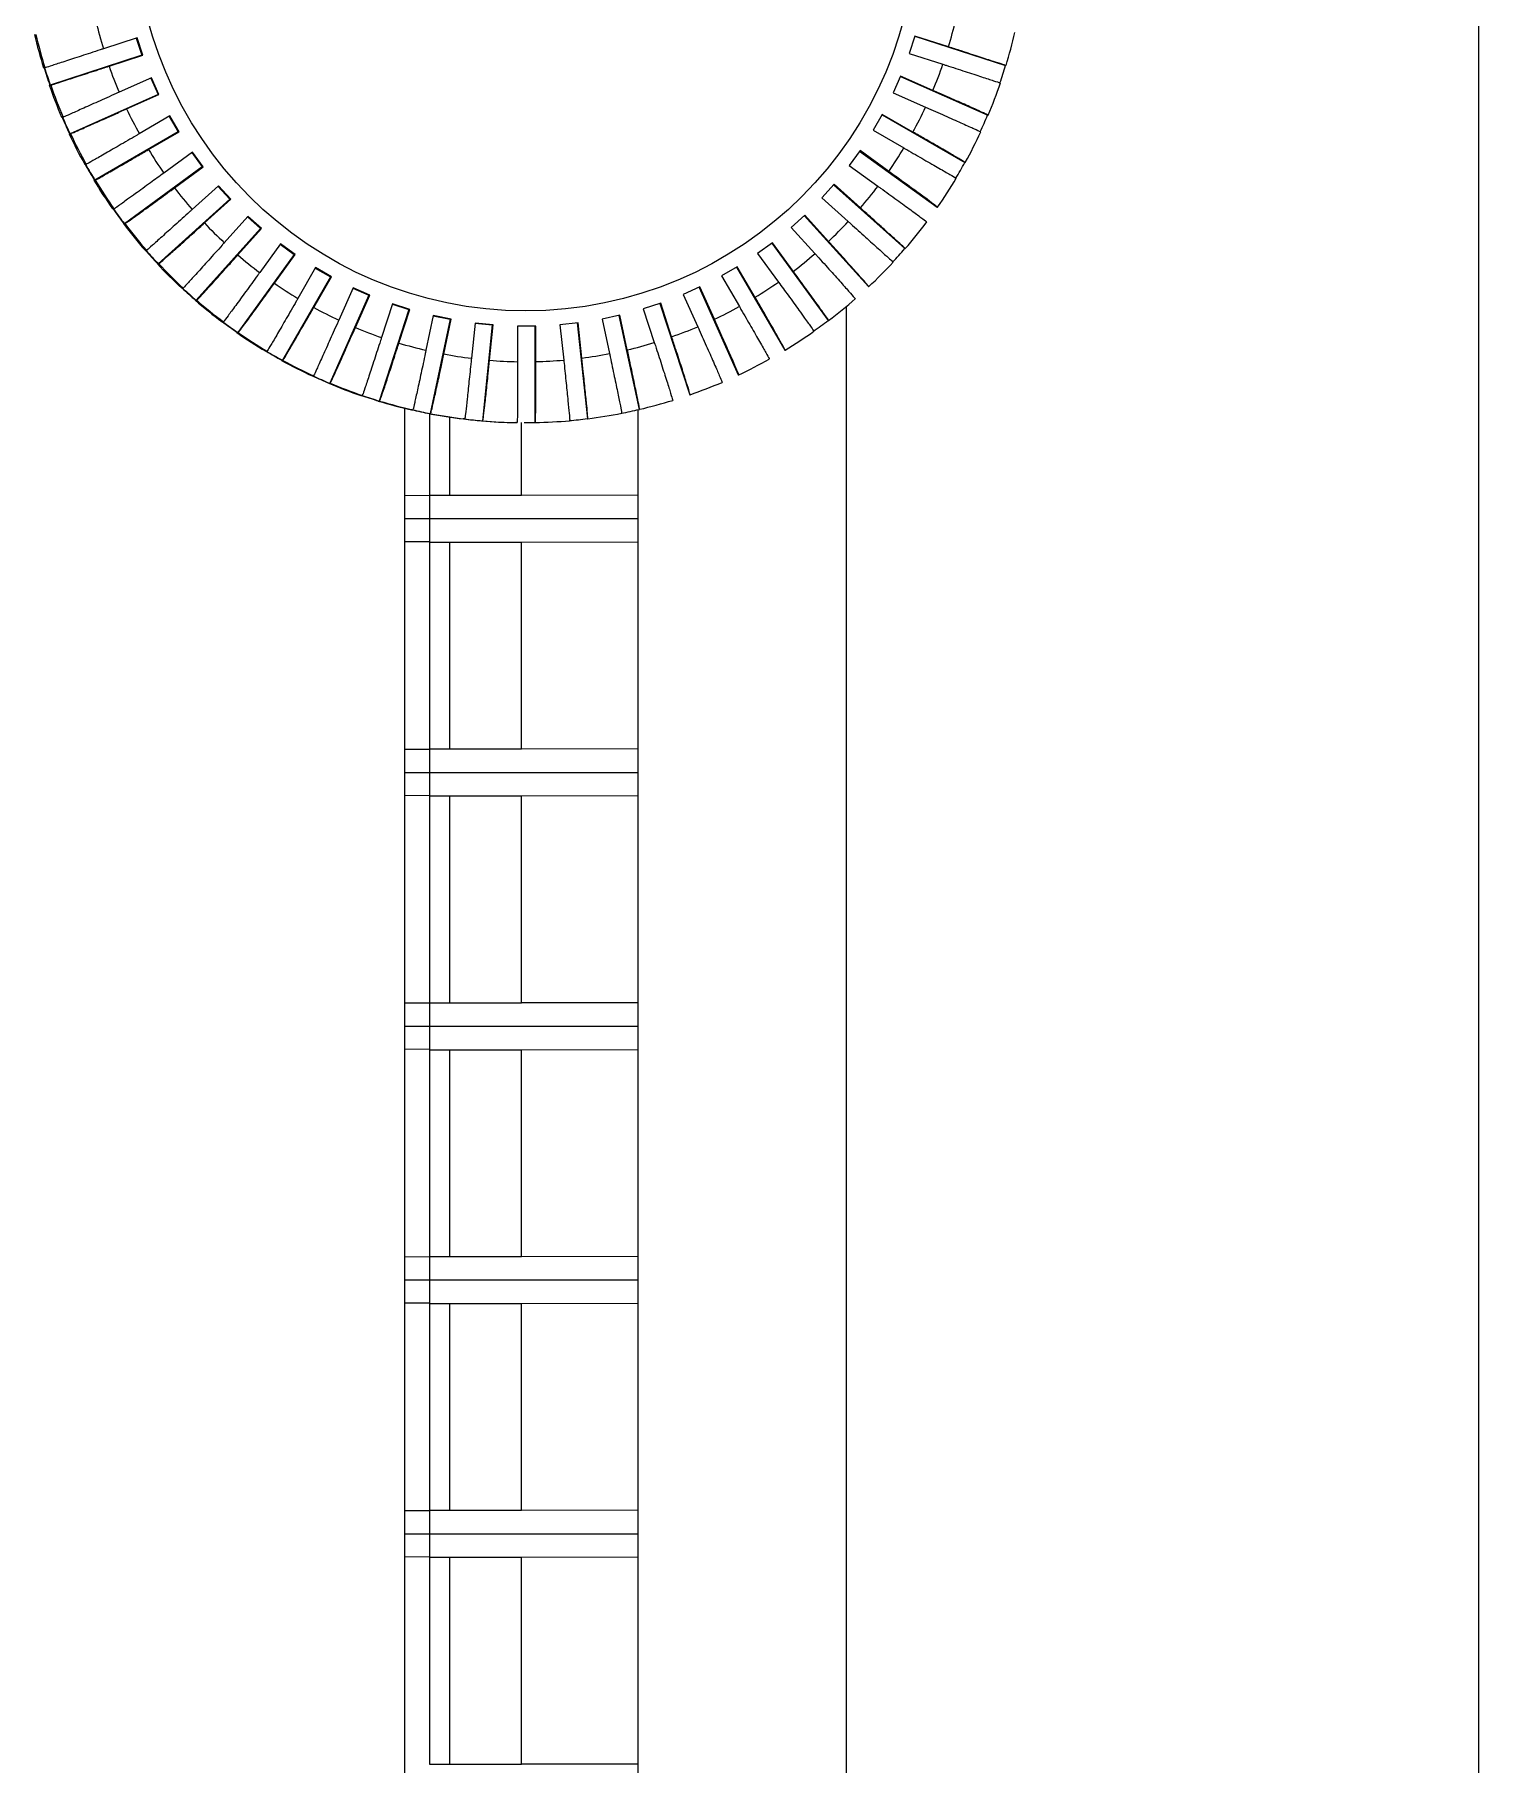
# Model space of a CAD drawing. Extents: x 12.3 to 108.7, y 1.1 to 80.4.
# Drawn here: x 47.227 to 48.65, y 13.071 to 14.775 of the extents above; entities that cross this region are included whole.
import ezdxf

# ---------------------------------------------------------------- set-up
doc = ezdxf.new("R2010")
doc.units = 0
doc.header["$MEASUREMENT"] = 0
doc.layers.add('OBJECT', color=7, linetype='CONTINUOUS')

msp = doc.modelspace()

# ---------------------------------------------------------------- linework, layer by layer
at = {"layer": 'OBJECT'}
for p, q in [((48.6498, 16.4361), (48.6498, 10.7019)), ((47.3282, 14.7722), (47.295, 14.7613)), ((47.3273, 14.7719), (47.3328, 14.7551)), ((47.3338, 14.7551), (47.3282, 14.7722)), ((48.0945, 14.7739), (48.089, 14.7567)), ((48.0944, 14.7736), (48.1839, 14.7447)), ((48.1277, 14.7632), (48.0945, 14.7739)), ((47.2365, 14.7426), (47.236, 14.7426)), ((47.2374, 14.7426), (47.237, 14.7426)), ((47.3328, 14.7551), (47.2426, 14.7255)), ((47.3006, 14.7442), (47.3338, 14.7551)), ((47.3338, 14.7551), (47.3328, 14.7551)), ((48.089, 14.7567), (48.1222, 14.746)), ((48.1839, 14.7447), (48.1843, 14.7447)), ((47.2416, 14.7255), (47.2421, 14.7255)), ((47.2426, 14.7255), (47.243, 14.7255)), ((47.3424, 14.7328), (47.3105, 14.7185)), ((47.3416, 14.7324), (47.3488, 14.7163)), ((47.3497, 14.7163), (47.3424, 14.7328)), ((48.0805, 14.7344), (48.0732, 14.718)), ((48.0803, 14.7341), (48.1663, 14.696)), ((48.1124, 14.7203), (48.0805, 14.7344)), ((47.3488, 14.7163), (47.2621, 14.6775)), ((47.3179, 14.7021), (47.3497, 14.7163)), ((47.3497, 14.7163), (47.3488, 14.7163)), ((48.0732, 14.718), (48.1051, 14.7038)), ((47.2543, 14.694), (47.2538, 14.694)), ((47.2552, 14.694), (47.2548, 14.694)), ((47.3606, 14.6951), (47.3304, 14.6776)), ((47.3599, 14.6947), (47.3687, 14.6795)), ((47.3696, 14.6795), (47.3606, 14.6951)), ((48.0624, 14.6966), (48.0534, 14.681)), ((48.0622, 14.6962), (48.1438, 14.6494)), ((48.0927, 14.6793), (48.0624, 14.6966)), ((48.1663, 14.696), (48.1668, 14.696)), ((47.2612, 14.6775), (47.2616, 14.6775)), ((47.2621, 14.6775), (47.2626, 14.6775)), ((47.3687, 14.6795), (47.2866, 14.6319)), ((47.3395, 14.662), (47.3696, 14.6795)), ((47.3696, 14.6795), (47.3687, 14.6795)), ((48.0534, 14.681), (48.0837, 14.6636)), ((47.3827, 14.6595), (47.3545, 14.6389)), ((47.3821, 14.659), (47.3924, 14.645)), ((47.3933, 14.645), (47.3827, 14.6595)), ((48.0405, 14.661), (48.0299, 14.6464)), ((48.0401, 14.6605), (48.1164, 14.6053)), ((48.0688, 14.6405), (48.0405, 14.661)), ((47.277, 14.6474), (47.2766, 14.6474)), ((47.278, 14.6474), (47.2776, 14.6474)), ((47.3924, 14.645), (47.3157, 14.589)), ((47.3651, 14.6244), (47.3933, 14.645)), ((47.3933, 14.645), (47.3924, 14.645)), ((48.0299, 14.6464), (48.0582, 14.6259)), ((48.1438, 14.6494), (48.1442, 14.6494)), ((47.2856, 14.6319), (47.2861, 14.6319)), ((47.2866, 14.6319), (47.287, 14.6319)), ((47.4084, 14.6264), (47.3825, 14.603)), ((47.4079, 14.6259), (47.4195, 14.6131)), ((47.4205, 14.6131), (47.4084, 14.6264)), ((48.0149, 14.6278), (48.0029, 14.6144)), ((48.0145, 14.6273), (48.0846, 14.5644)), ((48.0409, 14.6045), (48.0149, 14.6278)), ((47.4195, 14.6131), (47.3491, 14.5494)), ((47.3946, 14.5897), (47.4205, 14.6131)), ((47.4205, 14.6131), (47.4195, 14.6131)), ((48.0029, 14.6144), (48.0289, 14.5911)), ((48.1164, 14.6053), (48.1169, 14.6053)), ((47.3046, 14.6035), (47.3041, 14.6035)), ((47.3055, 14.6035), (47.3051, 14.6035)), ((47.3147, 14.589), (47.3152, 14.589)), ((47.3157, 14.589), (47.3161, 14.589)), ((47.4374, 14.5962), (47.4141, 14.5702)), ((47.437, 14.5957), (47.4498, 14.5842)), ((47.4508, 14.5842), (47.4374, 14.5962)), ((47.9861, 14.5974), (47.9727, 14.5854)), ((47.9855, 14.597), (48.0488, 14.527)), ((48.0095, 14.5716), (47.9861, 14.5974)), ((47.4498, 14.5842), (47.3865, 14.5135)), ((47.4275, 14.5582), (47.4508, 14.5842)), ((47.4508, 14.5842), (47.4498, 14.5842)), ((47.9542, 14.5703), (47.9396, 14.5597)), ((47.9748, 14.5421), (47.9542, 14.5703)), ((47.9727, 14.5854), (47.9961, 14.5595)), ((47.3365, 14.5628), (47.3361, 14.5628)), ((47.3375, 14.5628), (47.337, 14.5628)), ((47.483, 14.5587), (47.4274, 14.4817)), ((47.4694, 14.5692), (47.449, 14.5409)), ((47.4635, 14.5304), (47.484, 14.5587)), ((47.4691, 14.5688), (47.483, 14.5587)), ((47.484, 14.5587), (47.4694, 14.5692)), ((47.484, 14.5587), (47.483, 14.5587)), ((47.9396, 14.5597), (47.9602, 14.5315)), ((47.9536, 14.5698), (48.0092, 14.4936)), ((48.0846, 14.5644), (48.0851, 14.5644)), ((47.3482, 14.5494), (47.3486, 14.5494)), ((47.3491, 14.5494), (47.3496, 14.5494)), ((47.5187, 14.5367), (47.4714, 14.4544)), ((47.5041, 14.5457), (47.4867, 14.5154)), ((47.5023, 14.5065), (47.5197, 14.5367)), ((47.5038, 14.5453), (47.5187, 14.5367)), ((47.5197, 14.5367), (47.5041, 14.5457)), ((47.5197, 14.5367), (47.5187, 14.5367)), ((47.9196, 14.5466), (47.9041, 14.5376)), ((47.9041, 14.5376), (47.9216, 14.5074)), ((47.9189, 14.5462), (47.9663, 14.4645)), ((47.9372, 14.5164), (47.9196, 14.5466)), ((47.3726, 14.5255), (47.3721, 14.5255)), ((47.3735, 14.5255), (47.3731, 14.5255)), ((47.541, 14.5259), (47.5269, 14.494)), ((47.5408, 14.5256), (47.5565, 14.5186)), ((47.5574, 14.5186), (47.541, 14.5259)), ((47.8828, 14.5267), (47.8664, 14.5193)), ((47.8664, 14.5193), (47.8806, 14.4875)), ((47.882, 14.5263), (47.9206, 14.4401)), ((47.8971, 14.4948), (47.8828, 14.5267)), ((48.0488, 14.527), (48.0492, 14.527)), ((47.3855, 14.5135), (47.386, 14.5135)), ((47.3865, 14.5135), (47.3869, 14.5135)), ((47.5565, 14.5186), (47.5181, 14.4318)), ((47.5433, 14.4867), (47.5574, 14.5186)), ((47.5574, 14.5186), (47.5565, 14.5186)), ((47.5959, 14.5046), (47.5668, 14.4143)), ((47.5798, 14.5101), (47.5691, 14.4769)), ((47.5797, 14.5098), (47.5959, 14.5046)), ((47.5969, 14.5046), (47.5798, 14.5101)), ((47.5862, 14.4714), (47.5969, 14.5046)), ((47.5969, 14.5046), (47.5959, 14.5046)), ((47.8441, 14.5107), (47.827, 14.5051)), ((47.827, 14.5051), (47.8378, 14.4719)), ((47.8432, 14.5104), (47.8727, 14.4205)), ((47.8549, 14.4775), (47.8441, 14.5107)), ((48.0268, 14.5073), (48.0268, 12.7688)), ((47.4123, 14.4923), (47.4119, 14.4923)), ((47.4133, 14.4923), (47.4128, 14.4923)), ((47.62, 14.4985), (47.6128, 14.4643)), ((47.6366, 14.4948), (47.6171, 14.4019)), ((47.6199, 14.4983), (47.6366, 14.4948)), ((47.6376, 14.4948), (47.62, 14.4985)), ((47.6304, 14.4606), (47.6376, 14.4948)), ((47.6376, 14.4948), (47.6366, 14.4948)), ((47.6612, 14.4911), (47.6576, 14.4564)), ((47.6791, 14.4892), (47.6612, 14.4911)), ((47.6612, 14.491), (47.6782, 14.4892)), ((47.6782, 14.4892), (47.6684, 14.3948)), ((47.6755, 14.4545), (47.6791, 14.4892)), ((47.6791, 14.4892), (47.6782, 14.4892)), ((47.721, 14.4881), (47.703, 14.488)), ((47.703, 14.488), (47.7031, 14.4531)), ((47.72, 14.4881), (47.7202, 14.3932)), ((47.7211, 14.4532), (47.721, 14.4881)), ((47.7627, 14.4913), (47.7448, 14.4894)), ((47.7448, 14.4894), (47.7486, 14.4547)), ((47.7618, 14.4912), (47.7719, 14.3969)), ((47.7665, 14.4566), (47.7627, 14.4913)), ((47.8039, 14.4989), (47.7863, 14.4951)), ((47.7863, 14.4951), (47.7937, 14.461)), ((47.803, 14.4987), (47.8229, 14.4061)), ((47.8112, 14.4648), (47.8039, 14.4989)), ((48.0092, 14.4936), (48.0096, 14.4936)), ((47.4265, 14.4817), (47.4269, 14.4817)), ((47.4274, 14.4817), (47.4279, 14.4817)), ((47.4553, 14.4634), (47.4549, 14.4634)), ((47.4563, 14.4634), (47.4558, 14.4634)), ((47.4705, 14.4544), (47.4709, 14.4544)), ((47.4714, 14.4544), (47.4719, 14.4544)), ((47.9663, 14.4645), (47.9667, 14.4645)), ((47.5011, 14.4391), (47.5006, 14.4391)), ((47.502, 14.4391), (47.5016, 14.4391)), ((47.9206, 14.4401), (47.9211, 14.4401)), ((47.5171, 14.4318), (47.5175, 14.4318)), ((47.5181, 14.4318), (47.5185, 14.4318)), ((47.5492, 14.4198), (47.5487, 14.4198)), ((47.5501, 14.4198), (47.5497, 14.4198)), ((47.8727, 14.4205), (47.8731, 14.4205)), ((47.5658, 14.4143), (47.5663, 14.4143)), ((47.5668, 14.4143), (47.5672, 14.4143)), ((47.5918, 14.4072), (47.5918, 12.869)), ((47.599, 14.4056), (47.5985, 14.4056)), ((47.5999, 14.4056), (47.5995, 14.4056)), ((47.6162, 14.4019), (47.6166, 14.4019)), ((47.6168, 14.3211), (47.6168, 14.4018)), ((47.6171, 14.4019), (47.6176, 14.4019)), ((47.8218, 12.8704), (47.8218, 14.4058)), ((47.8229, 14.4061), (47.8233, 14.4061)), ((47.6361, 14.3985), (47.6361, 14.3216)), ((47.65, 14.3967), (47.6496, 14.3967)), ((47.651, 14.3967), (47.6505, 14.3967)), ((47.6675, 14.3948), (47.6679, 14.3948)), ((47.6684, 14.3948), (47.6689, 14.3948)), ((47.7017, 14.3931), (47.7013, 14.3931)), ((47.7027, 14.3931), (47.7022, 14.3931)), ((47.7068, 14.3216), (47.7068, 14.3931)), ((47.7096, 14.3931), (47.7101, 14.3931)), ((47.7202, 14.3932), (47.7207, 14.3932)), ((47.7719, 14.3969), (47.7723, 14.3969)), ((47.6168, 14.3211), (47.5918, 14.321)), ((47.6168, 14.3216), (47.7068, 14.3216)), ((47.6168, 14.2985), (47.6168, 14.3211)), ((47.8218, 14.3213), (47.7068, 14.3216)), ((47.5918, 14.2985), (47.6168, 14.2985)), ((47.6168, 14.2758), (47.6168, 14.2985)), ((47.6168, 14.2985), (47.8218, 14.2985)), ((47.5918, 14.276), (47.6168, 14.2758)), ((47.6168, 14.0711), (47.6168, 14.2758)), ((47.6168, 14.2753), (47.7068, 14.2753)), ((47.6361, 14.2753), (47.6361, 14.0716)), ((47.7068, 14.2753), (47.8218, 14.2756)), ((47.7068, 14.0716), (47.7068, 14.2753)), ((47.6168, 14.0711), (47.5918, 14.071)), ((47.6168, 14.0716), (47.7068, 14.0716)), ((47.6168, 14.0485), (47.6168, 14.0711)), ((47.8218, 14.0713), (47.7068, 14.0716)), ((47.5918, 14.0485), (47.6168, 14.0485)), ((47.6168, 14.0258), (47.6168, 14.0485)), ((47.6168, 14.0485), (47.8218, 14.0485)), ((47.5918, 14.026), (47.6168, 14.0258)), ((47.6168, 13.8211), (47.6168, 14.0258)), ((47.6168, 14.0253), (47.7068, 14.0253)), ((47.6361, 14.0253), (47.6361, 13.8216)), ((47.7068, 14.0253), (47.8218, 14.0256)), ((47.7068, 13.8216), (47.7068, 14.0253)), ((47.6168, 13.8211), (47.5918, 13.821)), ((47.6168, 13.8216), (47.7068, 13.8216)), ((47.6168, 13.7985), (47.6168, 13.8211)), ((47.8218, 13.8213), (47.7068, 13.8216)), ((47.5918, 13.7985), (47.6168, 13.7985)), ((47.6168, 13.7758), (47.6168, 13.7985)), ((47.6168, 13.7985), (47.8218, 13.7985)), ((47.5918, 13.776), (47.6168, 13.7758)), ((47.6168, 13.5711), (47.6168, 13.7758)), ((47.6168, 13.7753), (47.7068, 13.7753)), ((47.6361, 13.7753), (47.6361, 13.5716)), ((47.7068, 13.7753), (47.8218, 13.7756)), ((47.7068, 13.5716), (47.7068, 13.7753)), ((47.6168, 13.5711), (47.5918, 13.571)), ((47.6168, 13.5716), (47.7068, 13.5716)), ((47.6168, 13.5485), (47.6168, 13.5711)), ((47.8218, 13.5713), (47.7068, 13.5716)), ((47.5918, 13.5485), (47.6168, 13.5485)), ((47.6168, 13.5258), (47.6168, 13.5485)), ((47.6168, 13.5485), (47.8218, 13.5485)), ((47.5918, 13.526), (47.6168, 13.5258)), ((47.6168, 13.3211), (47.6168, 13.5258)), ((47.6168, 13.5253), (47.7068, 13.5253)), ((47.6361, 13.5253), (47.6361, 13.3216)), ((47.7068, 13.5253), (47.8218, 13.5256)), ((47.7068, 13.3216), (47.7068, 13.5253)), ((47.6168, 13.3211), (47.5918, 13.321)), ((47.6168, 13.3216), (47.7068, 13.3216)), ((47.6168, 13.2985), (47.6168, 13.3211)), ((47.8218, 13.3213), (47.7068, 13.3216)), ((47.5918, 13.2985), (47.6168, 13.2985)), ((47.6168, 13.2758), (47.6168, 13.2985)), ((47.6168, 13.2985), (47.8218, 13.2985)), ((47.5918, 13.276), (47.6168, 13.2758)), ((47.6168, 13.0711), (47.6168, 13.2758)), ((47.6168, 13.2753), (47.7068, 13.2753)), ((47.6361, 13.2753), (47.6361, 13.0716)), ((47.7068, 13.2753), (47.8218, 13.2756)), ((47.7068, 13.0716), (47.7068, 13.2753)), ((47.6168, 13.0716), (47.7068, 13.0716)), ((47.8218, 13.0713), (47.7068, 13.0716))]:
    msp.add_line(p, q, dxfattribs=at)
msp.add_circle((47.7111, 14.8881), 0.385, dxfattribs=at)
for centre, radius, start, end in [((47.7092, 14.8881), 0.4951, 193.1695, 197.0855), ((47.7106, 14.8881), 0.4951, 193.1695, 197.0855), ((47.7111, 14.8881), 0.435, 193.3132, 196.9422), ((47.7111, 14.888), 0.4349, 343.3139, 346.9434), ((47.7106, 14.8881), 0.495, 343.1704, 347.0869), ((47.7097, 14.8881), 0.495, 197.0859, 199.1693), ((47.7102, 14.8881), 0.495, 197.0859, 199.1693), ((47.7112, 14.8881), 0.4351, 199.3132, 202.9416), ((47.7111, 14.888), 0.4349, 337.3143, 340.9437), ((47.7103, 14.888), 0.4948, 341.0868, 343.1712), ((47.7092, 14.8881), 0.495, 199.1693, 203.0854), ((47.7106, 14.8881), 0.495, 199.1692, 203.0855), ((47.7106, 14.8881), 0.495, 337.1705, 341.087), ((47.7096, 14.8881), 0.495, 203.0857, 205.1691), ((47.7101, 14.888), 0.495, 203.0855, 205.1693), ((47.7111, 14.888), 0.435, 205.3128, 208.9421), ((47.711, 14.8881), 0.4351, 331.3148, 334.9431), ((47.7104, 14.8879), 0.4946, 335.0864, 337.1716), ((47.7092, 14.8881), 0.495, 205.1691, 209.0855), ((47.7106, 14.8881), 0.495, 205.1691, 209.0855), ((47.7105, 14.8881), 0.4951, 331.1712, 335.0871), ((47.7111, 14.888), 0.435, 211.3128, 214.942), ((47.7112, 14.888), 0.4349, 325.3143, 328.9443), ((47.7093, 14.8878), 0.4946, 209.0842, 211.1695), ((47.7098, 14.8878), 0.4946, 209.0842, 211.1695), ((47.7098, 14.8882), 0.4954, 329.0878, 331.1698), ((47.7093, 14.8882), 0.4952, 211.1697, 215.0847), ((47.7107, 14.8881), 0.4952, 211.1696, 215.0847), ((47.7109, 14.8879), 0.4348, 217.3115, 220.9425), ((47.7111, 14.8881), 0.435, 319.315, 322.9439), ((47.7107, 14.888), 0.4949, 325.1703, 329.0878), ((47.7097, 14.8881), 0.4951, 215.0855, 217.1688), ((47.7102, 14.8881), 0.4951, 215.0855, 217.1688), ((47.7092, 14.8881), 0.495, 217.169, 221.085), ((47.7106, 14.8881), 0.495, 217.169, 221.0851), ((47.7111, 14.8881), 0.435, 223.3127, 226.9416), ((47.7111, 14.888), 0.4349, 313.3143, 316.9439), ((47.7105, 14.8881), 0.4951, 319.1712, 323.0868), ((47.7101, 14.8885), 0.4957, 221.0865, 223.1673), ((47.7106, 14.8885), 0.4957, 221.0865, 223.1673), ((47.711, 14.888), 0.4349, 229.3125, 232.942), ((47.711, 14.8881), 0.4351, 307.3147, 310.943), ((47.7106, 14.8876), 0.4943, 317.0857, 319.1723), ((47.7091, 14.888), 0.4949, 223.1687, 227.0857), ((47.7105, 14.888), 0.4949, 223.1686, 227.0858), ((47.7107, 14.8879), 0.4948, 313.1706, 317.0884), ((47.7099, 14.8883), 0.4954, 227.0859, 229.1679), ((47.7104, 14.8883), 0.4954, 227.0859, 229.1679), ((47.711, 14.8879), 0.4349, 235.3121, 238.9421), ((47.711, 14.8881), 0.435, 301.3152, 304.9439), ((47.7093, 14.8882), 0.4952, 229.1697, 233.0842), ((47.7107, 14.8882), 0.4952, 229.1696, 233.0843), ((47.711, 14.8879), 0.4348, 241.3121, 244.9423), ((47.7109, 14.8883), 0.4353, 295.3156, 298.9423), ((47.7106, 14.888), 0.4949, 307.1707, 311.0881), ((47.7095, 14.8879), 0.4948, 233.0856, 235.17), ((47.71, 14.8879), 0.4948, 233.0856, 235.17), ((47.7111, 14.8881), 0.4351, 247.3132, 250.9415), ((47.7111, 14.8879), 0.4348, 289.3137, 292.944), ((47.71, 14.8882), 0.4951, 305.0877, 307.1707), ((47.709, 14.8877), 0.4946, 235.1673, 239.0869), ((47.7104, 14.8877), 0.4946, 235.1673, 239.0868), ((47.7111, 14.8881), 0.435, 253.3133, 256.9422), ((47.7111, 14.8878), 0.4348, 283.3133, 286.9441), ((47.7106, 14.888), 0.4949, 301.1705, 305.0874), ((47.7099, 14.8885), 0.4955, 239.0859, 241.1673), ((47.7104, 14.8885), 0.4955, 239.0859, 241.1673), ((47.7093, 14.8882), 0.4952, 241.1699, 245.0848), ((47.7107, 14.8882), 0.4952, 241.1699, 245.0848), ((47.7111, 14.888), 0.4349, 259.3128, 262.9424), ((47.7111, 14.888), 0.435, 265.3137, 268.9427), ((47.7111, 14.8879), 0.4349, 271.3135, 274.9434), ((47.7111, 14.8879), 0.4348, 277.3129, 280.9434), ((47.7106, 14.8879), 0.4948, 295.1703, 299.088), ((47.7094, 14.8876), 0.4945, 245.085, 247.1708), ((47.7099, 14.8876), 0.4945, 245.085, 247.1708), ((47.7091, 14.8879), 0.4949, 247.1684, 251.0859), ((47.7105, 14.8879), 0.4948, 247.1684, 251.0859), ((47.7097, 14.8885), 0.4954, 251.0867, 253.1684), ((47.7103, 14.8885), 0.4954, 251.0867, 253.1684), ((47.7107, 14.8877), 0.4946, 289.1692, 293.0886), ((47.7091, 14.888), 0.4949, 253.1692, 257.0864), ((47.7105, 14.888), 0.4949, 253.1692, 257.0864), ((47.7097, 14.8887), 0.4956, 257.0864, 259.1673), ((47.7103, 14.8887), 0.4956, 257.0864, 259.1673), ((47.7092, 14.8882), 0.4952, 259.1705, 263.0853), ((47.7106, 14.8882), 0.4952, 259.1705, 263.0853), ((47.7105, 14.8881), 0.4951, 277.1707, 281.0865), ((47.7101, 14.8882), 0.4952, 281.0876, 283.1704), ((47.7105, 14.8882), 0.4951, 283.1708, 287.0859), ((47.7097, 14.8893), 0.4962, 263.0885, 265.167), ((47.7103, 14.8893), 0.4962, 263.0885, 265.1669), ((47.7092, 14.8881), 0.4951, 265.1703, 269.0859), ((47.7106, 14.8881), 0.4951, 265.1703, 269.0859), ((47.7102, 14.8863), 0.4932, 269.9966, 271.1707), ((47.7105, 14.8882), 0.4952, 271.1712, 275.086), ((47.7101, 14.8883), 0.4952, 275.0863, 277.169)]:
    msp.add_arc(centre, radius, start, end, dxfattribs=at)
for points, knots in [([(47.295, 14.7613), (47.294, 14.761), (47.2865, 14.7585), (47.2728, 14.754), (47.2561, 14.7486), (47.2439, 14.7447), (47.2382, 14.7428), (47.2376, 14.7427), (47.2374, 14.7426)], [0, 0, 0, 0, 0.034485, 0.249218, 0.463936, 0.678619, 0.893263, 1, 1, 1, 1]), ([(48.1843, 14.7447), (48.1838, 14.7449), (48.1826, 14.7454), (48.1729, 14.7485), (48.1586, 14.7532), (48.1426, 14.7584), (48.132, 14.7618), (48.1277, 14.7632)], [0, 0, 0, 0, 0.214561, 0.429207, 0.643866, 0.858562, 1, 1, 1, 1]), ([(47.243, 14.7255), (47.2437, 14.7257), (47.2451, 14.7261), (47.2551, 14.7294), (47.2697, 14.7341), (47.2858, 14.7393), (47.2964, 14.7428), (47.3006, 14.7442)], [0, 0, 0, 0, 0.2145618, 0.4292086, 0.6438689, 0.8585623, 1, 1, 1, 1]), ([(48.1222, 14.746), (48.1232, 14.7457), (48.1307, 14.7433), (48.1444, 14.7389), (48.1609, 14.7335), (48.1729, 14.7296), (48.1783, 14.7278), (48.1787, 14.7277), (48.1788, 14.7276)], [0, 0, 0, 0, 0.034466, 0.249199, 0.463916, 0.678599, 0.893242, 1, 1, 1, 1]), ([(47.3105, 14.7185), (47.3095, 14.7181), (47.3024, 14.7149), (47.2892, 14.709), (47.2732, 14.7018), (47.2614, 14.6966), (47.256, 14.6942), (47.2554, 14.694), (47.2552, 14.694)], [0, 0, 0, 0, 0.034487, 0.24922, 0.463938, 0.67862, 0.893263, 1, 1, 1, 1]), ([(48.1668, 14.696), (48.1662, 14.6963), (48.1651, 14.6968), (48.1558, 14.701), (48.142, 14.7072), (48.1267, 14.714), (48.1165, 14.7185), (48.1124, 14.7203)], [0, 0, 0, 0, 0.214564, 0.429209, 0.643868, 0.858563, 1, 1, 1, 1]), ([(47.2626, 14.6775), (47.2632, 14.6778), (47.2646, 14.6784), (47.2742, 14.6826), (47.2882, 14.6888), (47.3036, 14.6957), (47.3138, 14.7003), (47.3179, 14.7021)], [0, 0, 0, 0, 0.214562, 0.429209, 0.643869, 0.858562, 1, 1, 1, 1]), ([(48.1051, 14.7038), (48.1061, 14.7034), (48.1132, 14.7002), (48.1264, 14.6944), (48.1423, 14.6873), (48.1538, 14.6822), (48.159, 14.6798), (48.1594, 14.6796), (48.1595, 14.6795)], [0, 0, 0, 0, 0.034473, 0.249207, 0.463925, 0.678607, 0.893251, 1, 1, 1, 1]), ([(47.3304, 14.6776), (47.3295, 14.677), (47.3227, 14.6731), (47.3102, 14.6658), (47.2951, 14.6571), (47.2839, 14.6507), (47.2787, 14.6478), (47.2782, 14.6475), (47.278, 14.6474)], [0, 0, 0, 0, 0.03449, 0.249222, 0.463939, 0.678621, 0.893267, 1, 1, 1, 1]), ([(48.1442, 14.6494), (48.1437, 14.6497), (48.1426, 14.6504), (48.1338, 14.6555), (48.1208, 14.6631), (48.1062, 14.6715), (48.0965, 14.6771), (48.0927, 14.6793)], [0, 0, 0, 0, 0.214563, 0.42921, 0.643869, 0.858563, 1, 1, 1, 1]), ([(47.287, 14.6319), (47.2877, 14.6322), (47.2889, 14.6329), (47.298, 14.6381), (47.3113, 14.6457), (47.326, 14.6542), (47.3356, 14.6598), (47.3395, 14.662)], [0, 0, 0, 0, 0.214564, 0.429208, 0.643869, 0.858563, 1, 1, 1, 1]), ([(48.0837, 14.6636), (48.0846, 14.6631), (48.0914, 14.6592), (48.1039, 14.652), (48.1189, 14.6434), (48.1298, 14.637), (48.1348, 14.6341), (48.1351, 14.6338), (48.1352, 14.6338)], [0, 0, 0, 0, 0.034481, 0.249214, 0.463931, 0.678613, 0.893258, 1, 1, 1, 1]), ([(47.3545, 14.6389), (47.3501, 14.6357), (47.3403, 14.6285), (47.328, 14.6196), (47.3171, 14.6117), (47.309, 14.6059), (47.3058, 14.6037), (47.3056, 14.6036), (47.3055, 14.6035)], [0, 0, 0, 0, 0.173127, 0.387777, 0.522161, 0.736713, 0.951261, 1, 1, 1, 1]), ([(48.1169, 14.6053), (48.1164, 14.6057), (48.1154, 14.6065), (48.1072, 14.6126), (48.095, 14.6215), (48.0814, 14.6314), (48.0723, 14.6379), (48.0688, 14.6405)], [0, 0, 0, 0, 0.2145644, 0.4292074, 0.6438676, 0.8585628, 1, 1, 1, 1]), ([(47.3161, 14.589), (47.3164, 14.5891), (47.317, 14.5895), (47.3218, 14.5929), (47.3305, 14.5992), (47.3422, 14.6076), (47.355, 14.617), (47.3628, 14.6227), (47.3651, 14.6244)], [0, 0, 0, 0, 0.129627, 0.344103, 0.478285, 0.692838, 0.907388, 1, 1, 1, 1]), ([(48.0582, 14.6259), (48.0591, 14.6253), (48.0654, 14.6207), (48.0771, 14.6123), (48.0911, 14.6021), (48.1013, 14.5946), (48.1059, 14.5912), (48.1062, 14.5909), (48.1063, 14.5908)], [0, 0, 0, 0, 0.034486, 0.249218, 0.463935, 0.678618, 0.893262, 1, 1, 1, 1]), ([(48.0851, 14.5644), (48.0847, 14.5649), (48.0838, 14.5658), (48.0762, 14.5727), (48.065, 14.5828), (48.0525, 14.5941), (48.0442, 14.6015), (48.0409, 14.6045)], [0, 0, 0, 0, 0.214561, 0.429207, 0.643869, 0.858563, 1, 1, 1, 1]), ([(47.3825, 14.603), (47.3817, 14.6023), (47.3759, 14.5971), (47.3652, 14.5874), (47.3522, 14.5757), (47.3426, 14.5671), (47.3381, 14.5632), (47.3376, 14.5629), (47.3375, 14.5628)], [0, 0, 0, 0, 0.034491, 0.249223, 0.46394, 0.678624, 0.893267, 1, 1, 1, 1]), ([(47.3496, 14.5494), (47.3501, 14.5498), (47.3512, 14.5507), (47.359, 14.5577), (47.3704, 14.5679), (47.383, 14.5792), (47.3913, 14.5867), (47.3946, 14.5897)], [0, 0, 0, 0, 0.214562, 0.429208, 0.643867, 0.858562, 1, 1, 1, 1]), ([(48.0289, 14.5911), (48.0297, 14.5904), (48.0355, 14.5852), (48.0463, 14.5755), (48.0591, 14.5639), (48.0685, 14.5554), (48.0727, 14.5515), (48.073, 14.5511), (48.0731, 14.551)], [0, 0, 0, 0, 0.034487, 0.249221, 0.463936, 0.67862, 0.893264, 1, 1, 1, 1]), ([(47.4141, 14.5702), (47.4134, 14.5694), (47.4082, 14.5636), (47.3985, 14.5528), (47.3868, 14.5399), (47.3781, 14.5304), (47.3741, 14.526), (47.3737, 14.5257), (47.3735, 14.5255)], [0, 0, 0, 0, 0.034489, 0.249221, 0.463937, 0.678619, 0.893263, 1, 1, 1, 1]), ([(48.0492, 14.527), (48.0488, 14.5275), (48.048, 14.5285), (48.0413, 14.5362), (48.0312, 14.5475), (48.0199, 14.56), (48.0124, 14.5683), (48.0095, 14.5716)], [0, 0, 0, 0, 0.2145645, 0.4292089, 0.6438674, 0.8585634, 1, 1, 1, 1]), ([(47.3869, 14.5135), (47.3874, 14.514), (47.3884, 14.515), (47.3955, 14.5227), (47.4058, 14.534), (47.4171, 14.5466), (47.4245, 14.5549), (47.4275, 14.5582)], [0, 0, 0, 0, 0.214561, 0.429208, 0.643868, 0.858562, 1, 1, 1, 1]), ([(47.9961, 14.5595), (47.9969, 14.5587), (48.0021, 14.5529), (48.0118, 14.5422), (48.0233, 14.5293), (48.0317, 14.5198), (48.0355, 14.5155), (48.0358, 14.5151), (48.0359, 14.515)], [0, 0, 0, 0, 0.0344897, 0.2492209, 0.4639401, 0.6786216, 0.8932641, 1, 1, 1, 1]), ([(47.449, 14.5409), (47.4483, 14.54), (47.4438, 14.5337), (47.4352, 14.522), (47.425, 14.5079), (47.4173, 14.4976), (47.4138, 14.4928), (47.4134, 14.4924), (47.4133, 14.4923)], [0, 0, 0, 0, 0.034486, 0.249218, 0.463934, 0.678617, 0.89326, 1, 1, 1, 1]), ([(48.0096, 14.4936), (48.0095, 14.4938), (48.0092, 14.4943), (48.0059, 14.499), (47.9998, 14.5076), (47.9914, 14.5192), (47.9821, 14.532), (47.9765, 14.5398), (47.9748, 14.5421)], [0, 0, 0, 0, 0.129626, 0.344104, 0.478283, 0.692838, 0.907389, 1, 1, 1, 1]), ([(47.4279, 14.4817), (47.4283, 14.4823), (47.4292, 14.4834), (47.4354, 14.4917), (47.4444, 14.5041), (47.4544, 14.5177), (47.4609, 14.5268), (47.4635, 14.5304)], [0, 0, 0, 0, 0.214563, 0.429207, 0.643867, 0.858563, 1, 1, 1, 1]), ([(47.9602, 14.5315), (47.9634, 14.5271), (47.9706, 14.5173), (47.9794, 14.5051), (47.9872, 14.4942), (47.9929, 14.4863), (47.995, 14.4832), (47.9951, 14.483), (47.9951, 14.483)], [0, 0, 0, 0, 0.1731276, 0.3877774, 0.5221621, 0.7367105, 0.9512623, 1, 1, 1, 1]), ([(47.4867, 14.5154), (47.4861, 14.5145), (47.4823, 14.5077), (47.475, 14.4952), (47.4663, 14.4801), (47.4598, 14.469), (47.4567, 14.464), (47.4564, 14.4635), (47.4563, 14.4634)], [0, 0, 0, 0, 0.034481, 0.249213, 0.463931, 0.678614, 0.893257, 1, 1, 1, 1]), ([(47.4719, 14.4544), (47.4723, 14.455), (47.473, 14.4561), (47.4783, 14.4651), (47.486, 14.4783), (47.4945, 14.4929), (47.5001, 14.5026), (47.5023, 14.5065)], [0, 0, 0, 0, 0.214561, 0.429208, 0.643866, 0.85856, 1, 1, 1, 1]), ([(47.9216, 14.5074), (47.9221, 14.5065), (47.926, 14.4997), (47.9333, 14.4872), (47.9419, 14.4722), (47.9482, 14.4611), (47.951, 14.4561), (47.9511, 14.4556), (47.9512, 14.4555)], [0, 0, 0, 0, 0.034488, 0.249221, 0.46394, 0.678622, 0.893266, 1, 1, 1, 1]), ([(47.9667, 14.4645), (47.9665, 14.4651), (47.9659, 14.4662), (47.9609, 14.4752), (47.9534, 14.4884), (47.945, 14.5029), (47.9394, 14.5126), (47.9372, 14.5164)], [0, 0, 0, 0, 0.214565, 0.42921, 0.643868, 0.858564, 1, 1, 1, 1]), ([(47.5269, 14.494), (47.5264, 14.493), (47.5233, 14.4859), (47.5174, 14.4727), (47.5102, 14.4567), (47.5049, 14.4451), (47.5024, 14.4397), (47.5021, 14.4393), (47.502, 14.4391)], [0, 0, 0, 0, 0.034475, 0.249208, 0.463924, 0.678606, 0.893252, 1, 1, 1, 1]), ([(47.5185, 14.4318), (47.5188, 14.4324), (47.5195, 14.4337), (47.5238, 14.4431), (47.5301, 14.457), (47.537, 14.4725), (47.5415, 14.4827), (47.5433, 14.4867)], [0, 0, 0, 0, 0.2145625, 0.4292073, 0.6438671, 0.8585619, 1, 1, 1, 1]), ([(47.8806, 14.4875), (47.8811, 14.4865), (47.8843, 14.4794), (47.8902, 14.4662), (47.8972, 14.4503), (47.9022, 14.4387), (47.9045, 14.4333), (47.9046, 14.4329), (47.9046, 14.4327)], [0, 0, 0, 0, 0.034488, 0.24922, 0.463938, 0.67862, 0.893266, 1, 1, 1, 1]), ([(47.9211, 14.4401), (47.9209, 14.4407), (47.9204, 14.4419), (47.9164, 14.4513), (47.9103, 14.4652), (47.9034, 14.4806), (47.8989, 14.4908), (47.8971, 14.4948)], [0, 0, 0, 0, 0.214563, 0.429208, 0.64387, 0.858563, 1, 1, 1, 1]), ([(47.5691, 14.4769), (47.5687, 14.4759), (47.5663, 14.4685), (47.5619, 14.4547), (47.5564, 14.4381), (47.5524, 14.426), (47.5504, 14.4204), (47.5502, 14.42), (47.5501, 14.4198)], [0, 0, 0, 0, 0.034464, 0.249199, 0.463916, 0.678597, 0.893244, 1, 1, 1, 1]), ([(47.5672, 14.4143), (47.5675, 14.4149), (47.568, 14.4162), (47.5714, 14.426), (47.5762, 14.4405), (47.5814, 14.4565), (47.5848, 14.4672), (47.5862, 14.4714)], [0, 0, 0, 0, 0.214563, 0.429206, 0.643867, 0.858563, 1, 1, 1, 1]), ([(47.8378, 14.4719), (47.8382, 14.4709), (47.8406, 14.4635), (47.8451, 14.4498), (47.8504, 14.4332), (47.8542, 14.4211), (47.8559, 14.4156), (47.856, 14.4151), (47.856, 14.4149)], [0, 0, 0, 0, 0.034485, 0.249217, 0.463938, 0.678618, 0.893264, 1, 1, 1, 1]), ([(47.8731, 14.4205), (47.8729, 14.4211), (47.8727, 14.4224), (47.8696, 14.4322), (47.865, 14.4467), (47.8598, 14.4627), (47.8563, 14.4733), (47.8549, 14.4775)], [0, 0, 0, 0, 0.214562, 0.429208, 0.643868, 0.858562, 1, 1, 1, 1]), ([(47.6128, 14.4643), (47.6126, 14.4633), (47.611, 14.4556), (47.608, 14.4415), (47.6043, 14.4244), (47.6015, 14.412), (47.6002, 14.4062), (47.6, 14.4057), (47.5999, 14.4056)], [0, 0, 0, 0, 0.034454, 0.249188, 0.463904, 0.678586, 0.89323, 1, 1, 1, 1]), ([(47.6176, 14.4019), (47.6177, 14.4025), (47.6181, 14.4038), (47.6204, 14.4139), (47.6237, 14.4288), (47.6272, 14.4454), (47.6295, 14.4563), (47.6304, 14.4606)], [0, 0, 0, 0, 0.214565, 0.429207, 0.643867, 0.858561, 1, 1, 1, 1]), ([(47.6576, 14.4564), (47.6575, 14.4553), (47.6567, 14.4475), (47.6552, 14.4331), (47.6533, 14.4158), (47.6519, 14.4032), (47.6512, 14.3973), (47.651, 14.3968), (47.651, 14.3967)], [0, 0, 0, 0, 0.034454, 0.249188, 0.463904, 0.678586, 0.893231, 1, 1, 1, 1]), ([(47.6689, 14.3948), (47.669, 14.3955), (47.6693, 14.3968), (47.6705, 14.4071), (47.6722, 14.4222), (47.6739, 14.439), (47.6751, 14.4501), (47.6755, 14.4545)], [0, 0, 0, 0, 0.214564, 0.429209, 0.643869, 0.858564, 1, 1, 1, 1]), ([(47.7031, 14.4531), (47.7031, 14.4521), (47.7031, 14.4443), (47.7031, 14.4298), (47.703, 14.4124), (47.7029, 14.3997), (47.7028, 14.3938), (47.7027, 14.3933), (47.7027, 14.3931)], [0, 0, 0, 0, 0.034464, 0.249198, 0.463915, 0.678597, 0.893243, 1, 1, 1, 1]), ([(47.7207, 14.3932), (47.7207, 14.3938), (47.7208, 14.3952), (47.721, 14.4055), (47.7211, 14.4207), (47.7211, 14.4376), (47.7211, 14.4487), (47.7211, 14.4532)], [0, 0, 0, 0, 0.214563, 0.429207, 0.643868, 0.858563, 1, 1, 1, 1]), ([(47.7486, 14.4547), (47.7487, 14.4536), (47.7495, 14.4459), (47.751, 14.4315), (47.7528, 14.4142), (47.754, 14.4015), (47.7545, 14.3957), (47.7545, 14.3952), (47.7544, 14.395)], [0, 0, 0, 0, 0.034474, 0.249207, 0.463925, 0.678609, 0.893251, 1, 1, 1, 1]), ([(47.7723, 14.3969), (47.7723, 14.3976), (47.7723, 14.3989), (47.7714, 14.4092), (47.7698, 14.4243), (47.7681, 14.4411), (47.7669, 14.4522), (47.7665, 14.4566)], [0, 0, 0, 0, 0.214564, 0.429208, 0.643867, 0.858561, 1, 1, 1, 1]), ([(47.7937, 14.461), (47.7939, 14.4599), (47.7955, 14.4523), (47.7985, 14.4382), (47.8021, 14.4211), (47.8046, 14.4087), (47.8057, 14.403), (47.8057, 14.4025), (47.8057, 14.4023)], [0, 0, 0, 0, 0.03448, 0.249214, 0.46393, 0.678612, 0.893259, 1, 1, 1, 1]), ([(47.8233, 14.4061), (47.8233, 14.4067), (47.8231, 14.408), (47.8211, 14.4181), (47.818, 14.433), (47.8145, 14.4495), (47.8122, 14.4604), (47.8112, 14.4648)], [0, 0, 0, 0, 0.2145623, 0.4292089, 0.6438681, 0.8585614, 1, 1, 1, 1])]:
    msp.add_open_spline(points, degree=3, knots=knots, dxfattribs=at)

doc.saveas('drawing.dxf')
